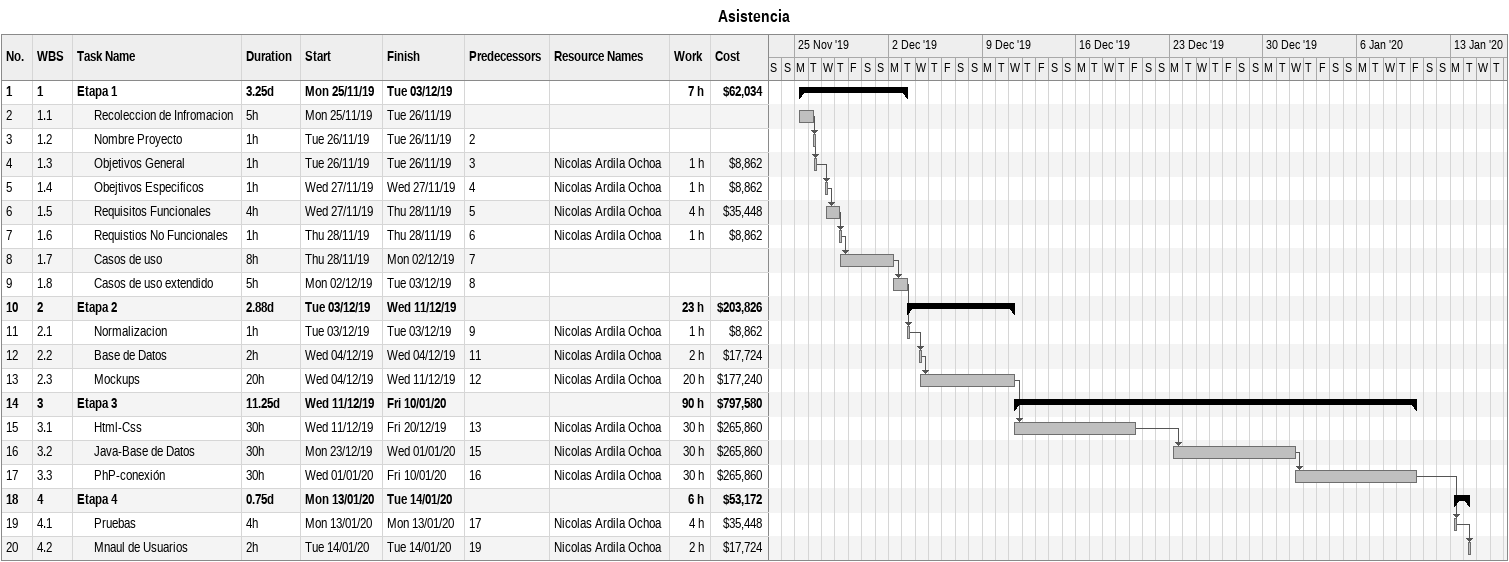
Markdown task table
Asistencia

| ID | WBS | Task | Duration | Start | Finish | Predecessors | Resources | Work (h) | Cost ($) |
|---|---|---|---|---|---|---|---|---|---|
| 1 | 1 | **Etapa 1** | 3.25d | 2019-11-25 | 2019-12-03 |  |  | 7 | 62034 |
| 2 | 1.1 | Recoleccion de Infromacion | 5h | 2019-11-25 | 2019-11-26 |  |  |  |  |
| 3 | 1.2 | Nombre Proyecto | 1h | 2019-11-26 | 2019-11-26 | 2 |  |  |  |
| 4 | 1.3 | Objetivos General | 1h | 2019-11-26 | 2019-11-26 | 3 | Nicolas Ardila Ochoa | 1 | 8862 |
| 5 | 1.4 | Obejtivos Especificos | 1h | 2019-11-27 | 2019-11-27 | 4 | Nicolas Ardila Ochoa | 1 | 8862 |
| 6 | 1.5 | Requisitos Funcionales | 4h | 2019-11-27 | 2019-11-28 | 5 | Nicolas Ardila Ochoa | 4 | 35448 |
| 7 | 1.6 | Requistios No Funcionales | 1h | 2019-11-28 | 2019-11-28 | 6 | Nicolas Ardila Ochoa | 1 | 8862 |
| 8 | 1.7 | Casos de uso | 8h | 2019-11-28 | 2019-12-02 | 7 |  |  |  |
| 9 | 1.8 | Casos de uso extendido | 5h | 2019-12-02 | 2019-12-03 | 8 |  |  |  |
| 10 | 2 | **Etapa 2** | 2.88d | 2019-12-03 | 2019-12-11 |  |  | 23 | 203826 |
| 11 | 2.1 | Normalizacion | 1h | 2019-12-03 | 2019-12-03 | 9 | Nicolas Ardila Ochoa | 1 | 8862 |
| 12 | 2.2 | Base de Datos | 2h | 2019-12-04 | 2019-12-04 | 11 | Nicolas Ardila Ochoa | 2 | 17724 |
| 13 | 2.3 | Mockups | 20h | 2019-12-04 | 2019-12-11 | 12 | Nicolas Ardila Ochoa | 20 | 177240 |
| 14 | 3 | **Etapa 3** | 11.25d | 2019-12-11 | 2020-01-10 |  |  | 90 | 797580 |
| 15 | 3.1 | Html-Css | 30h | 2019-12-11 | 2019-12-20 | 13 | Nicolas Ardila Ochoa | 30 | 265860 |
| 16 | 3.2 | Java-Base de Datos | 30h | 2019-12-23 | 2020-01-01 | 15 | Nicolas Ardila Ochoa | 30 | 265860 |
| 17 | 3.3 | PhP-conexión | 30h | 2020-01-01 | 2020-01-10 | 16 | Nicolas Ardila Ochoa | 30 | 265860 |
| 18 | 4 | **Etapa 4** | 0.75d | 2020-01-13 | 2020-01-14 |  |  | 6 | 53172 |
| 19 | 4.1 | Pruebas | 4h | 2020-01-13 | 2020-01-13 | 17 | Nicolas Ardila Ochoa | 4 | 35448 |
| 20 | 4.2 | Mnaul de Usuarios | 2h | 2020-01-14 | 2020-01-14 | 19 | Nicolas Ardila Ochoa | 2 | 17724 |
